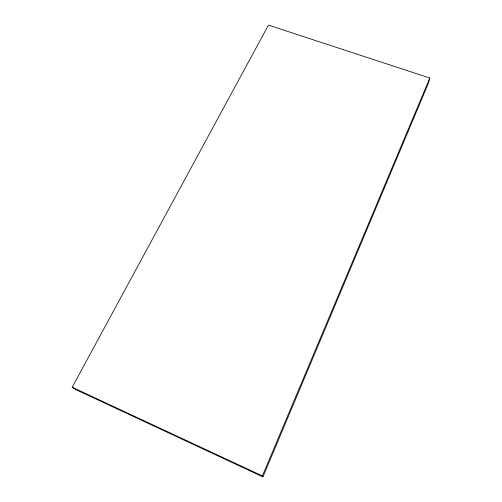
<?xml version="1.0" encoding="UTF-8"?>
<svg xmlns="http://www.w3.org/2000/svg" width="502" height="502" viewBox="0 0 502 502"><rect width="100%" height="100%" fill="white"/><g stroke="black" fill="none" stroke-linecap="round" stroke-linejoin="round"><path stroke-width="0.75" d="M429.812 78.023L428.288 83.52L262.948 476.9L75.363 389.433L72.188 387.255L268.451 25.1L429.812 78.023L262.383 475.902L262.948 476.9M72.188 387.255L262.383 475.902"/></g></svg>
